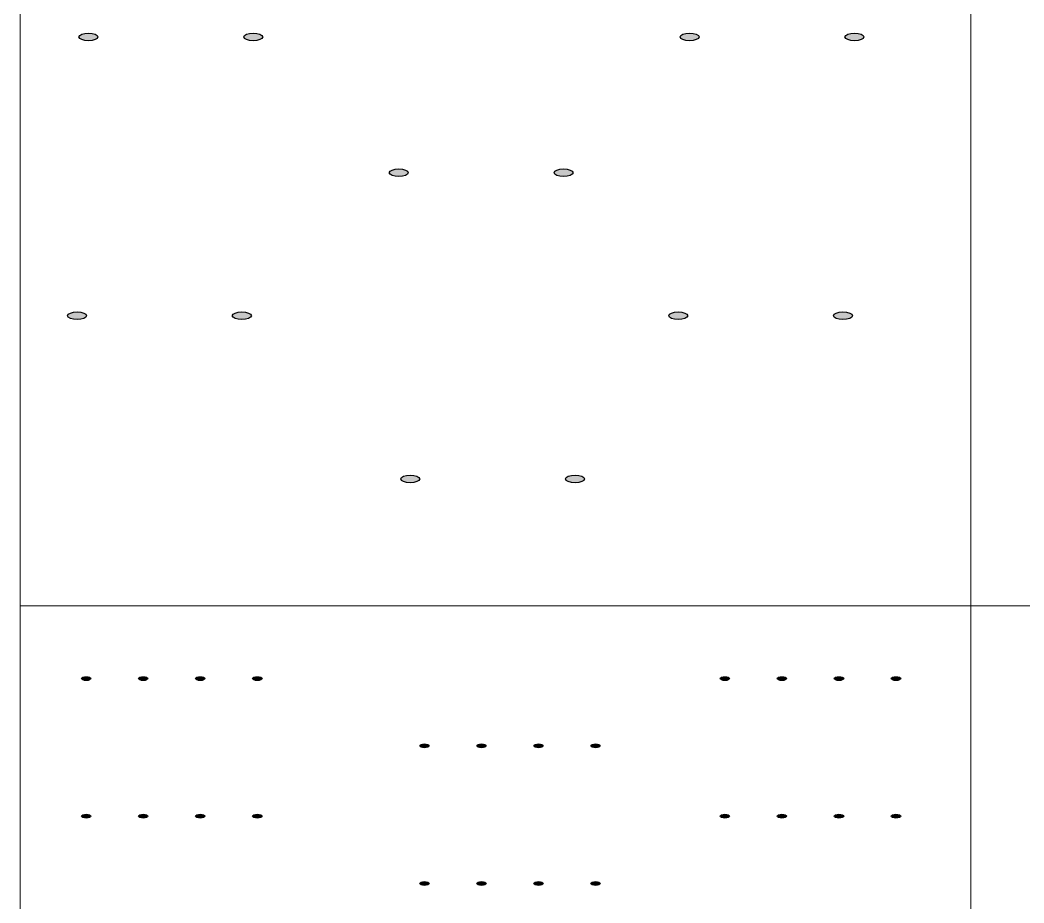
# Model space of a CAD drawing. Header units: millimetres. Extents: x -182 to 395, y -757 to 122.
# Drawn here: x -120.23 to -109.67, y -312.31 to -303.02 of the extents above; entities that cross this region are included whole.
import ezdxf

# ---------------------------------------------------------------- set-up
doc = ezdxf.new("R2010")
doc.units = ezdxf.units.MM
doc.layers.add('KY2WL', color=7, linetype='Continuous')
doc.layers.add('KY6WL', color=7, linetype='Continuous')

msp = doc.modelspace()

# ---------------------------------------------------------------- hatches: boundary and pattern name
at = {"layer": 'KY2WL'}
h = msp.add_hatch(color=256, dxfattribs=at)
edge = h.paths.add_edge_path()
edge.add_ellipse((-119.508, -303.201), major_axis=(-0.1, 0), ratio=0.4, start_angle=180, end_angle=360)
edge.add_ellipse((-119.508, -303.201), major_axis=(-0.1, 0), ratio=0.4, start_angle=0, end_angle=180)
h = msp.add_hatch(color=256, dxfattribs=at)
edge = h.paths.add_edge_path()
edge.add_ellipse((-117.775, -303.201), major_axis=(0.1, 0), ratio=0.4, start_angle=0, end_angle=180)
edge.add_ellipse((-117.775, -303.201), major_axis=(0.1, 0), ratio=0.4, start_angle=180, end_angle=360)
h = msp.add_hatch(color=256, dxfattribs=at)
edge = h.paths.add_edge_path()
edge.add_ellipse((-113.185, -303.201), major_axis=(0.1, 0), ratio=0.4, start_angle=0, end_angle=180)
edge.add_ellipse((-113.185, -303.201), major_axis=(0.1, 0), ratio=0.4, start_angle=180, end_angle=360)
h = msp.add_hatch(color=256, dxfattribs=at)
edge = h.paths.add_edge_path()
edge.add_ellipse((-111.451, -303.201), major_axis=(-0.1, 0), ratio=0.4, start_angle=180, end_angle=360)
edge.add_ellipse((-111.451, -303.201), major_axis=(-0.1, 0), ratio=0.4, start_angle=0, end_angle=180)
h = msp.add_hatch(color=256, dxfattribs=at)
edge = h.paths.add_edge_path()
edge.add_ellipse((-116.244, -304.63), major_axis=(0.1, 0), ratio=0.4, start_angle=0, end_angle=180)
edge.add_ellipse((-116.244, -304.63), major_axis=(0.1, 0), ratio=0.4, start_angle=180, end_angle=360)
h = msp.add_hatch(color=256, dxfattribs=at)
edge = h.paths.add_edge_path()
edge.add_ellipse((-114.511, -304.63), major_axis=(0.1, 0), ratio=0.4, start_angle=0, end_angle=180)
edge.add_ellipse((-114.511, -304.63), major_axis=(0.1, 0), ratio=0.4, start_angle=180, end_angle=360)
h = msp.add_hatch(color=256, dxfattribs=at)
edge = h.paths.add_edge_path()
edge.add_ellipse((-119.628, -306.135), major_axis=(-0.1, 0), ratio=0.4, start_angle=180, end_angle=360)
edge.add_ellipse((-119.628, -306.135), major_axis=(-0.1, 0), ratio=0.4, start_angle=0, end_angle=180)
h = msp.add_hatch(color=256, dxfattribs=at)
edge = h.paths.add_edge_path()
edge.add_ellipse((-117.895, -306.135), major_axis=(0.1, 0), ratio=0.4, start_angle=0, end_angle=180)
edge.add_ellipse((-117.895, -306.135), major_axis=(0.1, 0), ratio=0.4, start_angle=180, end_angle=360)
h = msp.add_hatch(color=256, dxfattribs=at)
edge = h.paths.add_edge_path()
edge.add_ellipse((-113.305, -306.135), major_axis=(0.1, 0), ratio=0.4, start_angle=0, end_angle=180)
edge.add_ellipse((-113.305, -306.135), major_axis=(0.1, 0), ratio=0.4, start_angle=180, end_angle=360)
h = msp.add_hatch(color=256, dxfattribs=at)
edge = h.paths.add_edge_path()
edge.add_ellipse((-111.572, -306.135), major_axis=(-0.1, 0), ratio=0.4, start_angle=180, end_angle=360)
edge.add_ellipse((-111.572, -306.135), major_axis=(-0.1, 0), ratio=0.4, start_angle=0, end_angle=180)
h = msp.add_hatch(color=256, dxfattribs=at)
edge = h.paths.add_edge_path()
edge.add_ellipse((-116.124, -307.852), major_axis=(0.1, 0), ratio=0.4, start_angle=0, end_angle=180)
edge.add_ellipse((-116.124, -307.852), major_axis=(0.1, 0), ratio=0.4, start_angle=180, end_angle=360)
h = msp.add_hatch(color=256, dxfattribs=at)
edge = h.paths.add_edge_path()
edge.add_ellipse((-114.39, -307.852), major_axis=(0.1, 0), ratio=0.4, start_angle=0, end_angle=180)
edge.add_ellipse((-114.39, -307.852), major_axis=(0.1, 0), ratio=0.4, start_angle=180, end_angle=360)
h = msp.add_hatch(color=256, dxfattribs=at)
edge = h.paths.add_edge_path()
edge.add_ellipse((-119.532, -309.952), major_axis=(-0.05, 0), ratio=0.4, start_angle=180, end_angle=360)
edge.add_ellipse((-119.532, -309.952), major_axis=(-0.05, 0), ratio=0.4, start_angle=0, end_angle=180)
h = msp.add_hatch(color=256, dxfattribs=at)
edge = h.paths.add_edge_path()
edge.add_ellipse((-118.932, -309.952), major_axis=(0.05, 0), ratio=0.4, start_angle=0, end_angle=180)
edge.add_ellipse((-118.932, -309.952), major_axis=(0.05, 0), ratio=0.4, start_angle=180, end_angle=360)
h = msp.add_hatch(color=256, dxfattribs=at)
edge = h.paths.add_edge_path()
edge.add_ellipse((-118.332, -309.952), major_axis=(0.05, 0), ratio=0.4, start_angle=0, end_angle=180)
edge.add_ellipse((-118.332, -309.952), major_axis=(0.05, 0), ratio=0.4, start_angle=180, end_angle=360)
h = msp.add_hatch(color=256, dxfattribs=at)
edge = h.paths.add_edge_path()
edge.add_ellipse((-117.732, -309.952), major_axis=(-0.05, 0), ratio=0.4, start_angle=180, end_angle=360)
edge.add_ellipse((-117.732, -309.952), major_axis=(-0.05, 0), ratio=0.4, start_angle=0, end_angle=180)
h = msp.add_hatch(color=256, dxfattribs=at)
edge = h.paths.add_edge_path()
edge.add_ellipse((-112.814, -309.952), major_axis=(0.05, 0), ratio=0.4, start_angle=0, end_angle=180)
edge.add_ellipse((-112.814, -309.952), major_axis=(0.05, 0), ratio=0.4, start_angle=180, end_angle=360)
h = msp.add_hatch(color=256, dxfattribs=at)
edge = h.paths.add_edge_path()
edge.add_ellipse((-112.214, -309.952), major_axis=(-0.05, 0), ratio=0.4, start_angle=180, end_angle=360)
edge.add_ellipse((-112.214, -309.952), major_axis=(-0.05, 0), ratio=0.4, start_angle=0, end_angle=180)
h = msp.add_hatch(color=256, dxfattribs=at)
edge = h.paths.add_edge_path()
edge.add_ellipse((-111.614, -309.952), major_axis=(-0.05, 0), ratio=0.4, start_angle=180, end_angle=360)
edge.add_ellipse((-111.614, -309.952), major_axis=(-0.05, 0), ratio=0.4, start_angle=0, end_angle=180)
h = msp.add_hatch(color=256, dxfattribs=at)
edge = h.paths.add_edge_path()
edge.add_ellipse((-111.014, -309.952), major_axis=(0.05, 0), ratio=0.4, start_angle=0, end_angle=180)
edge.add_ellipse((-111.014, -309.952), major_axis=(0.05, 0), ratio=0.4, start_angle=180, end_angle=360)
h = msp.add_hatch(color=256, dxfattribs=at)
edge = h.paths.add_edge_path()
edge.add_ellipse((-115.974, -310.66), major_axis=(-0.05, 0), ratio=0.4, start_angle=180, end_angle=360)
edge.add_ellipse((-115.974, -310.66), major_axis=(-0.05, 0), ratio=0.4, start_angle=0, end_angle=180)
h = msp.add_hatch(color=256, dxfattribs=at)
edge = h.paths.add_edge_path()
edge.add_ellipse((-115.974, -310.66), major_axis=(-0.05, 0), ratio=0.4, start_angle=180, end_angle=360)
edge.add_ellipse((-115.974, -310.66), major_axis=(-0.05, 0), ratio=0.4, start_angle=0, end_angle=180)
h = msp.add_hatch(color=256, dxfattribs=at)
edge = h.paths.add_edge_path()
edge.add_ellipse((-115.374, -310.66), major_axis=(-0.05, 0), ratio=0.4, start_angle=180, end_angle=360)
edge.add_ellipse((-115.374, -310.66), major_axis=(-0.05, 0), ratio=0.4, start_angle=0, end_angle=180)
h = msp.add_hatch(color=256, dxfattribs=at)
edge = h.paths.add_edge_path()
edge.add_ellipse((-115.374, -310.66), major_axis=(-0.05, 0), ratio=0.4, start_angle=180, end_angle=360)
edge.add_ellipse((-115.374, -310.66), major_axis=(-0.05, 0), ratio=0.4, start_angle=0, end_angle=180)
h = msp.add_hatch(color=256, dxfattribs=at)
edge = h.paths.add_edge_path()
edge.add_ellipse((-114.774, -310.66), major_axis=(0.05, 0), ratio=0.4, start_angle=0, end_angle=180)
edge.add_ellipse((-114.774, -310.66), major_axis=(0.05, 0), ratio=0.4, start_angle=180, end_angle=360)
h = msp.add_hatch(color=256, dxfattribs=at)
edge = h.paths.add_edge_path()
edge.add_ellipse((-114.774, -310.66), major_axis=(0.05, 0), ratio=0.4, start_angle=0, end_angle=180)
edge.add_ellipse((-114.774, -310.66), major_axis=(0.05, 0), ratio=0.4, start_angle=180, end_angle=360)
h = msp.add_hatch(color=256, dxfattribs=at)
edge = h.paths.add_edge_path()
edge.add_ellipse((-114.174, -310.66), major_axis=(0.05, 0), ratio=0.4, start_angle=0, end_angle=180)
edge.add_ellipse((-114.174, -310.66), major_axis=(0.05, 0), ratio=0.4, start_angle=180, end_angle=360)
h = msp.add_hatch(color=256, dxfattribs=at)
edge = h.paths.add_edge_path()
edge.add_ellipse((-114.174, -310.66), major_axis=(0.05, 0), ratio=0.4, start_angle=0, end_angle=180)
edge.add_ellipse((-114.174, -310.66), major_axis=(0.05, 0), ratio=0.4, start_angle=180, end_angle=360)
h = msp.add_hatch(color=256, dxfattribs=at)
edge = h.paths.add_edge_path()
edge.add_ellipse((-119.532, -311.4), major_axis=(-0.05, 0), ratio=0.4, start_angle=180, end_angle=360)
edge.add_ellipse((-119.532, -311.4), major_axis=(-0.05, 0), ratio=0.4, start_angle=0, end_angle=180)
h = msp.add_hatch(color=256, dxfattribs=at)
edge = h.paths.add_edge_path()
edge.add_ellipse((-119.532, -311.4), major_axis=(-0.05, 0), ratio=0.4, start_angle=180, end_angle=360)
edge.add_ellipse((-119.532, -311.4), major_axis=(-0.05, 0), ratio=0.4, start_angle=0, end_angle=180)
h = msp.add_hatch(color=256, dxfattribs=at)
edge = h.paths.add_edge_path()
edge.add_ellipse((-118.932, -311.4), major_axis=(0.05, 0), ratio=0.4, start_angle=0, end_angle=180)
edge.add_ellipse((-118.932, -311.4), major_axis=(0.05, 0), ratio=0.4, start_angle=180, end_angle=360)
h = msp.add_hatch(color=256, dxfattribs=at)
edge = h.paths.add_edge_path()
edge.add_ellipse((-118.932, -311.4), major_axis=(0.05, 0), ratio=0.4, start_angle=0, end_angle=180)
edge.add_ellipse((-118.932, -311.4), major_axis=(0.05, 0), ratio=0.4, start_angle=180, end_angle=360)
h = msp.add_hatch(color=256, dxfattribs=at)
edge = h.paths.add_edge_path()
edge.add_ellipse((-118.332, -311.4), major_axis=(0.05, 0), ratio=0.4, start_angle=0, end_angle=180)
edge.add_ellipse((-118.332, -311.4), major_axis=(0.05, 0), ratio=0.4, start_angle=180, end_angle=360)
h = msp.add_hatch(color=256, dxfattribs=at)
edge = h.paths.add_edge_path()
edge.add_ellipse((-118.332, -311.4), major_axis=(0.05, 0), ratio=0.4, start_angle=0, end_angle=180)
edge.add_ellipse((-118.332, -311.4), major_axis=(0.05, 0), ratio=0.4, start_angle=180, end_angle=360)
h = msp.add_hatch(color=256, dxfattribs=at)
edge = h.paths.add_edge_path()
edge.add_ellipse((-117.732, -311.4), major_axis=(-0.05, 0), ratio=0.4, start_angle=180, end_angle=360)
edge.add_ellipse((-117.732, -311.4), major_axis=(-0.05, 0), ratio=0.4, start_angle=0, end_angle=180)
h = msp.add_hatch(color=256, dxfattribs=at)
edge = h.paths.add_edge_path()
edge.add_ellipse((-117.732, -311.4), major_axis=(-0.05, 0), ratio=0.4, start_angle=180, end_angle=360)
edge.add_ellipse((-117.732, -311.4), major_axis=(-0.05, 0), ratio=0.4, start_angle=0, end_angle=180)
h = msp.add_hatch(color=256, dxfattribs=at)
edge = h.paths.add_edge_path()
edge.add_ellipse((-112.814, -311.4), major_axis=(0.05, 0), ratio=0.4, start_angle=0, end_angle=180)
edge.add_ellipse((-112.814, -311.4), major_axis=(0.05, 0), ratio=0.4, start_angle=180, end_angle=360)
h = msp.add_hatch(color=256, dxfattribs=at)
edge = h.paths.add_edge_path()
edge.add_ellipse((-112.814, -311.4), major_axis=(0.05, 0), ratio=0.4, start_angle=0, end_angle=180)
edge.add_ellipse((-112.814, -311.4), major_axis=(0.05, 0), ratio=0.4, start_angle=180, end_angle=360)
h = msp.add_hatch(color=256, dxfattribs=at)
edge = h.paths.add_edge_path()
edge.add_ellipse((-112.214, -311.4), major_axis=(-0.05, 0), ratio=0.4, start_angle=180, end_angle=360)
edge.add_ellipse((-112.214, -311.4), major_axis=(-0.05, 0), ratio=0.4, start_angle=0, end_angle=180)
h = msp.add_hatch(color=256, dxfattribs=at)
edge = h.paths.add_edge_path()
edge.add_ellipse((-112.214, -311.4), major_axis=(-0.05, 0), ratio=0.4, start_angle=180, end_angle=360)
edge.add_ellipse((-112.214, -311.4), major_axis=(-0.05, 0), ratio=0.4, start_angle=0, end_angle=180)
h = msp.add_hatch(color=256, dxfattribs=at)
edge = h.paths.add_edge_path()
edge.add_ellipse((-111.614, -311.4), major_axis=(-0.05, 0), ratio=0.4, start_angle=180, end_angle=360)
edge.add_ellipse((-111.614, -311.4), major_axis=(-0.05, 0), ratio=0.4, start_angle=0, end_angle=180)
h = msp.add_hatch(color=256, dxfattribs=at)
edge = h.paths.add_edge_path()
edge.add_ellipse((-111.614, -311.4), major_axis=(-0.05, 0), ratio=0.4, start_angle=180, end_angle=360)
edge.add_ellipse((-111.614, -311.4), major_axis=(-0.05, 0), ratio=0.4, start_angle=0, end_angle=180)
h = msp.add_hatch(color=256, dxfattribs=at)
edge = h.paths.add_edge_path()
edge.add_ellipse((-111.014, -311.4), major_axis=(0.05, 0), ratio=0.4, start_angle=0, end_angle=180)
edge.add_ellipse((-111.014, -311.4), major_axis=(0.05, 0), ratio=0.4, start_angle=180, end_angle=360)
h = msp.add_hatch(color=256, dxfattribs=at)
edge = h.paths.add_edge_path()
edge.add_ellipse((-111.014, -311.4), major_axis=(0.05, 0), ratio=0.4, start_angle=0, end_angle=180)
edge.add_ellipse((-111.014, -311.4), major_axis=(0.05, 0), ratio=0.4, start_angle=180, end_angle=360)
h = msp.add_hatch(color=256, dxfattribs=at)
edge = h.paths.add_edge_path()
edge.add_ellipse((-115.974, -312.108), major_axis=(-0.05, 0), ratio=0.4, start_angle=180, end_angle=360)
edge.add_ellipse((-115.974, -312.108), major_axis=(-0.05, 0), ratio=0.4, start_angle=0, end_angle=180)
h = msp.add_hatch(color=256, dxfattribs=at)
edge = h.paths.add_edge_path()
edge.add_ellipse((-115.974, -312.108), major_axis=(-0.05, 0), ratio=0.4, start_angle=180, end_angle=360)
edge.add_ellipse((-115.974, -312.108), major_axis=(-0.05, 0), ratio=0.4, start_angle=0, end_angle=180)
h = msp.add_hatch(color=256, dxfattribs=at)
edge = h.paths.add_edge_path()
edge.add_ellipse((-115.974, -312.108), major_axis=(-0.05, 0), ratio=0.4, start_angle=180, end_angle=360)
edge.add_ellipse((-115.974, -312.108), major_axis=(-0.05, 0), ratio=0.4, start_angle=0, end_angle=180)
h = msp.add_hatch(color=256, dxfattribs=at)
edge = h.paths.add_edge_path()
edge.add_ellipse((-115.974, -312.108), major_axis=(-0.05, 0), ratio=0.4, start_angle=180, end_angle=360)
edge.add_ellipse((-115.974, -312.108), major_axis=(-0.05, 0), ratio=0.4, start_angle=0, end_angle=180)
h = msp.add_hatch(color=256, dxfattribs=at)
edge = h.paths.add_edge_path()
edge.add_ellipse((-115.374, -312.108), major_axis=(-0.05, 0), ratio=0.4, start_angle=180, end_angle=360)
edge.add_ellipse((-115.374, -312.108), major_axis=(-0.05, 0), ratio=0.4, start_angle=0, end_angle=180)
h = msp.add_hatch(color=256, dxfattribs=at)
edge = h.paths.add_edge_path()
edge.add_ellipse((-115.374, -312.108), major_axis=(-0.05, 0), ratio=0.4, start_angle=180, end_angle=360)
edge.add_ellipse((-115.374, -312.108), major_axis=(-0.05, 0), ratio=0.4, start_angle=0, end_angle=180)
h = msp.add_hatch(color=256, dxfattribs=at)
edge = h.paths.add_edge_path()
edge.add_ellipse((-115.374, -312.108), major_axis=(-0.05, 0), ratio=0.4, start_angle=180, end_angle=360)
edge.add_ellipse((-115.374, -312.108), major_axis=(-0.05, 0), ratio=0.4, start_angle=0, end_angle=180)
h = msp.add_hatch(color=256, dxfattribs=at)
edge = h.paths.add_edge_path()
edge.add_ellipse((-115.374, -312.108), major_axis=(-0.05, 0), ratio=0.4, start_angle=180, end_angle=360)
edge.add_ellipse((-115.374, -312.108), major_axis=(-0.05, 0), ratio=0.4, start_angle=0, end_angle=180)
h = msp.add_hatch(color=256, dxfattribs=at)
edge = h.paths.add_edge_path()
edge.add_ellipse((-114.774, -312.108), major_axis=(0.05, 0), ratio=0.4, start_angle=0, end_angle=180)
edge.add_ellipse((-114.774, -312.108), major_axis=(0.05, 0), ratio=0.4, start_angle=180, end_angle=360)
h = msp.add_hatch(color=256, dxfattribs=at)
edge = h.paths.add_edge_path()
edge.add_ellipse((-114.774, -312.108), major_axis=(0.05, 0), ratio=0.4, start_angle=0, end_angle=180)
edge.add_ellipse((-114.774, -312.108), major_axis=(0.05, 0), ratio=0.4, start_angle=180, end_angle=360)
h = msp.add_hatch(color=256, dxfattribs=at)
edge = h.paths.add_edge_path()
edge.add_ellipse((-114.774, -312.108), major_axis=(0.05, 0), ratio=0.4, start_angle=0, end_angle=180)
edge.add_ellipse((-114.774, -312.108), major_axis=(0.05, 0), ratio=0.4, start_angle=180, end_angle=360)
h = msp.add_hatch(color=256, dxfattribs=at)
edge = h.paths.add_edge_path()
edge.add_ellipse((-114.774, -312.108), major_axis=(0.05, 0), ratio=0.4, start_angle=0, end_angle=180)
edge.add_ellipse((-114.774, -312.108), major_axis=(0.05, 0), ratio=0.4, start_angle=180, end_angle=360)
h = msp.add_hatch(color=256, dxfattribs=at)
edge = h.paths.add_edge_path()
edge.add_ellipse((-114.174, -312.108), major_axis=(0.05, 0), ratio=0.4, start_angle=0, end_angle=180)
edge.add_ellipse((-114.174, -312.108), major_axis=(0.05, 0), ratio=0.4, start_angle=180, end_angle=360)
h = msp.add_hatch(color=256, dxfattribs=at)
edge = h.paths.add_edge_path()
edge.add_ellipse((-114.174, -312.108), major_axis=(0.05, 0), ratio=0.4, start_angle=0, end_angle=180)
edge.add_ellipse((-114.174, -312.108), major_axis=(0.05, 0), ratio=0.4, start_angle=180, end_angle=360)
h = msp.add_hatch(color=256, dxfattribs=at)
edge = h.paths.add_edge_path()
edge.add_ellipse((-114.174, -312.108), major_axis=(0.05, 0), ratio=0.4, start_angle=0, end_angle=180)
edge.add_ellipse((-114.174, -312.108), major_axis=(0.05, 0), ratio=0.4, start_angle=180, end_angle=360)
h = msp.add_hatch(color=256, dxfattribs=at)
edge = h.paths.add_edge_path()
edge.add_ellipse((-114.174, -312.108), major_axis=(0.05, 0), ratio=0.4, start_angle=0, end_angle=180)
edge.add_ellipse((-114.174, -312.108), major_axis=(0.05, 0), ratio=0.4, start_angle=180, end_angle=360)

# ---------------------------------------------------------------- linework, layer by layer
at = {"layer": 'KY2WL', "lineweight": 20}
for p, q in [((-120.228, -309.188), (-35.228, -309.188)), ((-109.228, -309.188), (-120.228, -309.188))]:
    msp.add_line(p, q, dxfattribs=at)
at = {"layer": 'KY2WL'}
for centre, major_axis in [((-119.508, -303.201), (-0.1, 0)), ((-117.775, -303.201), (-0.1, 0)), ((-113.185, -303.201), (-0.1, 0)), ((-111.451, -303.201), (-0.1, 0)), ((-116.244, -304.63), (-0.1, 0)), ((-114.511, -304.63), (-0.1, 0)), ((-119.628, -306.135), (-0.1, 0)), ((-117.895, -306.135), (-0.1, 0)), ((-113.305, -306.135), (-0.1, 0)), ((-111.572, -306.135), (-0.1, 0)), ((-116.124, -307.852), (-0.1, 0)), ((-114.39, -307.852), (-0.1, 0)), ((-119.532, -309.952), (-0.05, 0)), ((-112.214, -309.952), (-0.05, 0)), ((-119.532, -311.4), (-0.05, 0)), ((-119.532, -311.4), (-0.05, 0)), ((-112.214, -311.4), (-0.05, 0)), ((-112.214, -311.4), (-0.05, 0))]:
    msp.add_ellipse(centre, major_axis=major_axis, ratio=0.4, start_param=3.141593, end_param=9.424778, dxfattribs=at)
for centre in [(-118.932, -309.952), (-118.332, -309.952), (-117.732, -309.952), (-112.814, -309.952), (-111.614, -309.952), (-111.014, -309.952), (-115.974, -310.66), (-115.974, -310.66), (-115.374, -310.66), (-115.374, -310.66), (-114.774, -310.66), (-114.774, -310.66), (-114.174, -310.66), (-114.174, -310.66), (-118.932, -311.4), (-118.932, -311.4), (-118.332, -311.4), (-118.332, -311.4), (-117.732, -311.4), (-117.732, -311.4), (-112.814, -311.4), (-112.814, -311.4), (-111.614, -311.4), (-111.614, -311.4), (-111.014, -311.4), (-111.014, -311.4), (-115.974, -312.108), (-115.974, -312.108), (-115.974, -312.108), (-115.974, -312.108), (-115.374, -312.108), (-115.374, -312.108), (-115.374, -312.108), (-115.374, -312.108), (-114.774, -312.108), (-114.774, -312.108), (-114.774, -312.108), (-114.774, -312.108), (-114.174, -312.108), (-114.174, -312.108), (-114.174, -312.108), (-114.174, -312.108)]:
    msp.add_ellipse(centre, major_axis=(0.05, 0), ratio=0.4, dxfattribs=at)
at = {"layer": 'KY6WL', "lineweight": 20}
for p, q in [((-120.228, -376.548), (-120.228, 10.812)), ((-110.228, -376.548), (-110.228, 10.812))]:
    msp.add_line(p, q, dxfattribs=at)

doc.saveas('drawing.dxf')
